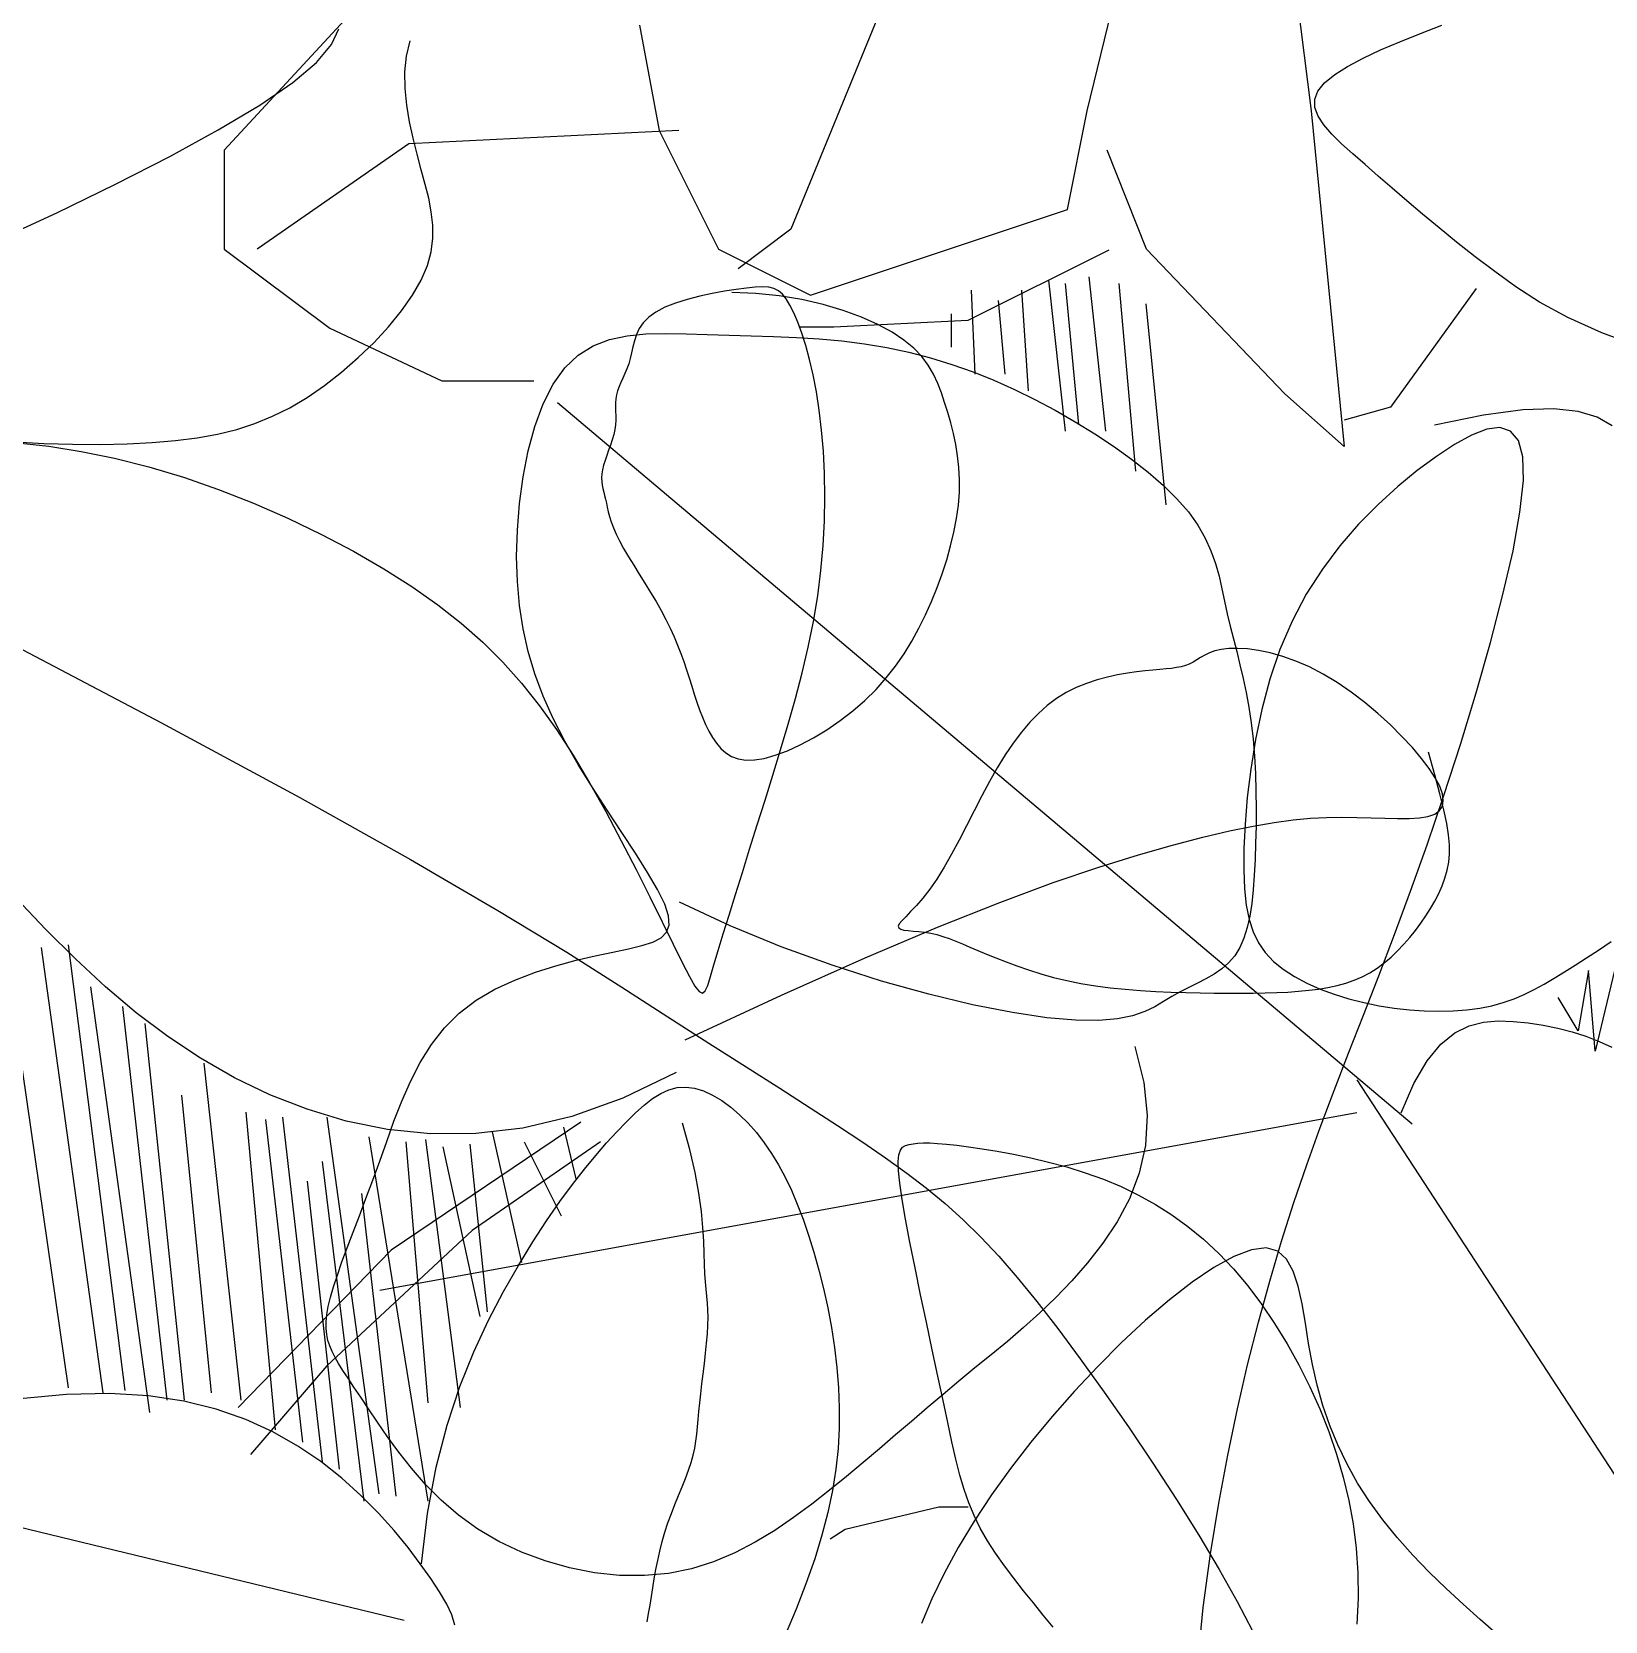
# Model space of a CAD drawing. Header units: metres. Extents: x 10 to 239, y 2 to 253.
# Drawn here: x 98.369 to 100.946, y 25.933 to 28.536 of the extents above; entities that cross this region are included whole.
import ezdxf

# ---------------------------------------------------------------- set-up
doc = ezdxf.new("R2010")
doc.units = ezdxf.units.M
doc.header["$MEASUREMENT"] = 0
doc.layers.add('1', color=7, linetype='Continuous')
doc.layers.add('cot200', color=9, linetype='Continuous')
doc.layers.add('bloques ARBOLES', color=7, linetype='Continuous', true_color=0xb8d897)

# ---------------------------------------------------------------- blocks, each defined once
blk = doc.blocks.new('A$C6F4E7DED')
for p, q in [((451.52, 1762.35), (449.89, 1768.95)), ((483.99, 1767.29), (480.77, 1774.08)), ((452.22, 1755.45), (451.52, 1762.35)), ((490.49, 1759.61), (483.99, 1767.29)), ((452.14, 1748.35), (452.22, 1755.45)), ((500.75, 1750.9), (490.49, 1759.61)), ((451.43, 1741.13), (452.14, 1748.35)), ((515.07, 1741.09), (500.75, 1750.9)), ((450.23, 1733.91), (451.43, 1741.13)), ((533.04, 1730.34), (515.07, 1741.09)), ((448.68, 1726.77), (450.23, 1733.91)), ((554.07, 1718.85), (533.04, 1730.34)), ((446.94, 1719.81), (448.68, 1726.77)), ((445.13, 1713.14), (446.94, 1719.81)), ((577.59, 1706.84), (554.07, 1718.85)), ((441.92, 1700.77), (443.42, 1706.81)), ((443.42, 1706.81), (445.13, 1713.14)), ((602.99, 1694.52), (577.59, 1706.84)), ((440.79, 1694.92), (441.92, 1700.77)), ((440.14, 1689.18), (440.79, 1694.92)), ((629.71, 1682.1), (602.99, 1694.52)), ((440.12, 1683.45), (440.14, 1689.18)), ((440.85, 1677.64), (440.12, 1683.45)), ((442.48, 1671.65), (440.85, 1677.64)), ((445.13, 1665.4), (442.48, 1671.65)), ((448.9, 1658.83), (445.13, 1665.4)), ((280.38, 1656.9), (290.13, 1658.52)), ((287.19, 1657.24), (288.8, 1659.29)), ((288.8, 1659.29), (290.52, 1660.78)), ((290.13, 1658.52), (300.28, 1659.55)), ((290.52, 1660.78), (292.46, 1661.76)), ((292.46, 1661.76), (294.71, 1662.3)), ((294.71, 1662.3), (297.37, 1662.47)), ((297.37, 1662.47), (300.55, 1662.32)), ((300.28, 1659.55), (310.73, 1659.92)), ((300.55, 1662.32), (304.36, 1661.93)), ((304.36, 1661.93), (308.83, 1661.33)), ((308.83, 1661.33), (313.83, 1660.54)), ((313.83, 1660.54), (319.15, 1659.55)), ((319.15, 1659.55), (324.59, 1658.37)), ((324.59, 1658.37), (329.96, 1656.98)), ((453.66, 1652.05), (448.9, 1658.83)), ((254.59, 1649.32), (262.5, 1652.22)), ((262.5, 1652.22), (271.13, 1654.77)), ((271.13, 1654.77), (280.38, 1656.9)), ((283.91, 1651.2), (285.59, 1654.56)), ((285.59, 1654.56), (287.19, 1657.24)), ((329.96, 1656.98), (335.04, 1655.38)), ((335.04, 1655.38), (339.65, 1653.57)), ((339.65, 1653.57), (343.57, 1651.54)), ((343.57, 1651.54), (346.68, 1649.31)), ((459.27, 1645.19), (453.66, 1652.05)), ((241.34, 1642.84), (247.5, 1646.17)), ((247.5, 1646.17), (254.59, 1649.32)), ((280.44, 1642.44), (282.18, 1647.16)), ((282.18, 1647.16), (283.91, 1651.2)), ((346.68, 1649.31), (349.03, 1646.9)), ((349.03, 1646.9), (350.76, 1644.36)), ((465.57, 1638.38), (459.27, 1645.19)), ((231.94, 1635.86), (236.18, 1639.4)), ((236.18, 1639.4), (241.34, 1642.84)), ((278.72, 1637.06), (280.44, 1642.44)), ((350.76, 1644.36), (352, 1641.75)), ((352, 1641.75), (352.87, 1639.1)), ((352.87, 1639.1), (353.52, 1636.47)), ((472.41, 1631.78), (465.57, 1638.38)), ((225.67, 1628.48), (228.47, 1632.22)), ((228.47, 1632.22), (231.94, 1635.86)), ((275.5, 1624.32), (277.06, 1631.02)), ((277.06, 1631.02), (278.72, 1637.06)), ((353.52, 1636.47), (354.06, 1633.91)), ((354.06, 1633.91), (354.64, 1631.45)), ((354.64, 1631.45), (355.33, 1629.14)), ((479.63, 1625.52), (472.41, 1631.78)), ((221.54, 1620.66), (223.4, 1624.62)), ((223.4, 1624.62), (225.67, 1628.48)), ((274.08, 1616.99), (275.5, 1624.32)), ((355.33, 1629.14), (356.14, 1626.97)), ((356.14, 1626.97), (357.02, 1624.91)), ((357.02, 1624.91), (357.9, 1622.95)), ((487.07, 1619.74), (479.63, 1625.52)), ((219.97, 1616.57), (221.54, 1620.66)), ((272.85, 1609.01), (274.08, 1616.99)), ((357.9, 1622.95), (358.76, 1621.07)), ((358.76, 1621.07), (359.54, 1619.25)), ((359.54, 1619.25), (360.19, 1617.47)), ((360.19, 1617.47), (360.67, 1615.71)), ((494.57, 1614.58), (487.07, 1619.74)), ((217.19, 1608.03), (218.55, 1612.36)), ((218.55, 1612.36), (219.97, 1616.57)), ((360.67, 1615.71), (360.95, 1613.95)), ((360.95, 1613.95), (361.06, 1612.18)), ((361.06, 1610.38), (361, 1608.55)), ((361.06, 1612.18), (361.06, 1610.38)), ((502.03, 1610.13), (494.57, 1614.58)), ((509.52, 1606.39), (502.03, 1610.13)), ((214.74, 1598.95), (215.9, 1603.56)), ((215.9, 1603.56), (217.19, 1608.03)), ((271.83, 1600.42), (272.85, 1609.01)), ((361, 1608.55), (360.95, 1606.67)), ((360.95, 1606.67), (360.95, 1604.74)), ((360.95, 1604.74), (361.06, 1602.73)), ((517.16, 1603.28), (509.52, 1606.39)), ((525.06, 1600.74), (517.16, 1603.28)), ((213.73, 1594.19), (214.74, 1598.95)), ((271.07, 1591.27), (271.83, 1600.42)), ((361.06, 1602.73), (361.34, 1600.64)), ((361.34, 1600.64), (361.82, 1598.46)), ((361.82, 1598.46), (362.46, 1596.22)), ((533.33, 1598.72), (525.06, 1600.74)), ((542.1, 1597.14), (533.33, 1598.72)), ((551.49, 1595.96), (542.1, 1597.14)), ((212.93, 1589.28), (213.73, 1594.19)), ((270.59, 1581.64), (271.07, 1591.27)), ((362.46, 1596.22), (363.21, 1593.95)), ((363.21, 1593.95), (364.02, 1591.68)), ((364.02, 1591.68), (364.83, 1589.44)), ((364.83, 1589.44), (365.58, 1587.27)), ((561.6, 1595.1), (551.49, 1595.96)), ((572.51, 1594.53), (561.6, 1595.1)), ((584.09, 1594.24), (572.51, 1594.53)), ((592.38, 1591.23), (577.93, 1588.29)), ((596.14, 1594.27), (584.09, 1594.24)), ((606.41, 1593.41), (592.38, 1591.23)), ((608.49, 1594.63), (596.14, 1594.27)), ((619.94, 1594.91), (606.41, 1593.41)), ((620.94, 1595.34), (608.49, 1594.63)), ((212.11, 1578.95), (212.37, 1584.2)), ((212.37, 1584.2), (212.93, 1589.28)), ((365.58, 1587.27), (366.22, 1585.18)), ((366.22, 1585.18), (366.7, 1583.23)), ((366.7, 1583.23), (366.97, 1581.42)), ((563.12, 1584.57), (548.05, 1580.01)), ((577.93, 1588.29), (563.12, 1584.57)), ((212.18, 1573.51), (212.11, 1578.95)), ((270.42, 1571.59), (270.59, 1581.64)), ((366.79, 1576.61), (366.49, 1575.11)), ((366.99, 1578.14), (366.79, 1576.61)), ((366.97, 1581.42), (367.06, 1579.73)), ((367.06, 1579.73), (366.99, 1578.14)), ((548.05, 1580.01), (532.87, 1574.71)), ((212.62, 1567.9), (212.18, 1573.51)), ((270.6, 1561.19), (270.42, 1571.59)), ((364.99, 1568.82), (364.61, 1567.01)), ((365.36, 1570.5), (364.99, 1568.82)), ((365.75, 1572.09), (365.36, 1570.5)), ((366.14, 1573.62), (365.75, 1572.09)), ((366.49, 1575.11), (366.14, 1573.62)), ((517.76, 1568.76), (502.87, 1562.25)), ((532.87, 1574.71), (517.76, 1568.76)), ((213.41, 1562.13), (212.62, 1567.9)), ((214.53, 1556.25), (213.41, 1562.13)), ((363.6, 1562.96), (362.89, 1560.67)), ((364.16, 1565.07), (363.6, 1562.96)), ((364.61, 1567.01), (364.16, 1565.07)), ((502.87, 1562.25), (488.4, 1555.29)), ((215.95, 1550.28), (214.53, 1556.25)), ((271.15, 1550.52), (270.6, 1561.19)), ((360.8, 1555.42), (359.33, 1552.42)), ((361.97, 1558.16), (360.8, 1555.42)), ((362.89, 1560.67), (361.97, 1558.16)), ((488.4, 1555.29), (474.51, 1547.97)), ((217.66, 1544.27), (215.95, 1550.28)), ((272.12, 1539.65), (271.15, 1550.52)), ((357.53, 1549.14), (355.46, 1545.63)), ((359.33, 1552.42), (357.53, 1549.14)), ((219.63, 1538.24), (217.66, 1544.27)), ((353.19, 1541.94), (350.78, 1538.1)), ((355.46, 1545.63), (353.19, 1541.94)), ((474.51, 1547.97), (461.37, 1540.39)), ((221.83, 1532.24), (219.63, 1538.24)), ((273.52, 1528.64), (272.12, 1539.65)), ((350.78, 1538.1), (348.31, 1534.17)), ((461.37, 1540.39), (449.16, 1532.66)), ((224.25, 1526.29), (221.83, 1532.24)), ((275.38, 1517.56), (273.52, 1528.64)), ((345.85, 1530.19), (343.46, 1526.21)), ((348.31, 1534.17), (345.85, 1530.19)), ((449.16, 1532.66), (438, 1524.82)), ((226.86, 1520.44), (224.25, 1526.29)), ((341.23, 1522.27), (339.2, 1518.43)), ((343.46, 1526.21), (341.23, 1522.27)), ((438, 1524.82), (427.8, 1516.82)), ((229.69, 1514.7), (226.86, 1520.44)), ((232.78, 1509.08), (229.69, 1514.7)), ((277.65, 1506.44), (275.38, 1517.56)), ((337.36, 1514.66), (335.7, 1510.97)), ((339.2, 1518.43), (337.36, 1514.66)), ((427.8, 1516.82), (418.44, 1508.56)), ((236.15, 1503.6), (232.78, 1509.08)), ((334.19, 1507.33), (332.8, 1503.74)), ((335.7, 1510.97), (334.19, 1507.33)), ((418.44, 1508.56), (409.77, 1499.92)), ((632.3, 1512.96), (557.92, 1473.89)), ((60.63, 1497.91), (66.5, 1500.45)), ((66.5, 1500.45), (72.18, 1502.46)), ((72.18, 1502.46), (77.6, 1503.98)), ((77.6, 1503.98), (82.71, 1505.05)), ((82.71, 1505.05), (87.45, 1505.69)), ((87.45, 1505.69), (91.74, 1505.95)), ((91.74, 1505.95), (95.53, 1505.86)), ((95.53, 1505.86), (98.78, 1505.47)), ((98.78, 1505.47), (101.55, 1504.82)), ((101.55, 1504.82), (103.92, 1503.98)), ((103.92, 1503.98), (105.97, 1503.02)), ((105.97, 1503.02), (107.78, 1501.99)), ((107.78, 1501.99), (109.44, 1500.97)), ((109.44, 1500.97), (111.03, 1500)), ((111.03, 1500), (112.63, 1499.17)), ((239.83, 1498.29), (236.15, 1503.6)), ((280.26, 1495.31), (277.65, 1506.44)), ((331.52, 1500.19), (330.31, 1496.66)), ((332.8, 1503.74), (331.52, 1500.19)), ((48.59, 1491.14), (54.64, 1494.81)), ((54.64, 1494.81), (60.63, 1497.91)), ((112.63, 1499.17), (114.32, 1498.5)), ((114.32, 1498.5), (116.13, 1497.99)), ((116.13, 1497.99), (118.11, 1497.59)), ((118.11, 1497.59), (120.3, 1497.28)), ((120.3, 1497.28), (122.71, 1497.02)), ((122.71, 1497.02), (125.4, 1496.76)), ((125.4, 1496.76), (128.4, 1496.49)), ((128.4, 1496.49), (131.73, 1496.15)), ((131.73, 1496.15), (135.43, 1495.72)), ((135.43, 1495.72), (139.43, 1495.16)), ((139.43, 1495.16), (143.67, 1494.42)), ((143.67, 1494.42), (148.08, 1493.47)), ((148.08, 1493.47), (152.57, 1492.27)), ((243.86, 1493.14), (239.83, 1498.29)), ((248.26, 1488.18), (243.86, 1493.14)), ((283.16, 1484.18), (280.26, 1495.31)), ((329.16, 1493.14), (328.04, 1489.63)), ((330.31, 1496.66), (329.16, 1493.14)), ((409.77, 1499.92), (401.68, 1490.81)), ((36.66, 1482.47), (42.57, 1486.99)), ((42.57, 1486.99), (48.59, 1491.14)), ((152.57, 1492.27), (157.09, 1490.78)), ((157.09, 1490.78), (161.57, 1488.96)), ((161.57, 1488.96), (165.92, 1486.78)), ((165.92, 1486.78), (170.11, 1484.18)), ((253.07, 1483.43), (248.26, 1488.18)), ((328.04, 1489.63), (326.93, 1486.14)), ((401.68, 1490.81), (394.01, 1481.13)), ((30.97, 1477.69), (36.66, 1482.47)), ((170.11, 1484.18), (174.12, 1481.18)), ((174.12, 1481.18), (177.98, 1477.76)), ((258.3, 1478.9), (253.07, 1483.43)), ((286.27, 1473.09), (283.16, 1484.18)), ((324.64, 1479.37), (323.41, 1476.13)), ((325.8, 1482.71), (324.64, 1479.37)), ((326.93, 1486.14), (325.8, 1482.71)), ((394.01, 1481.13), (386.64, 1470.78)), ((20.56, 1467.83), (25.57, 1472.77)), ((25.57, 1472.77), (30.97, 1477.69)), ((177.98, 1477.76), (181.72, 1473.92)), ((181.72, 1473.92), (185.34, 1469.66)), ((263.84, 1474.65), (258.3, 1478.9)), ((269.57, 1470.74), (263.84, 1474.65)), ((289.55, 1462.05), (286.27, 1473.09)), ((322.09, 1473.03), (320.67, 1470.09)), ((323.41, 1476.13), (322.09, 1473.03)), ((557.92, 1473.89), (497.77, 1441.37)), ((16.03, 1462.97), (20.56, 1467.83)), ((185.34, 1469.66), (188.88, 1464.97)), ((275.36, 1467.23), (269.57, 1470.74)), ((281.09, 1464.17), (275.36, 1467.23)), ((319.11, 1467.35), (317.38, 1464.83)), ((320.67, 1470.09), (319.11, 1467.35)), ((386.64, 1470.78), (379.44, 1459.65)), ((6.32, 1451.25), (9.06, 1460.99)), ((12.07, 1458.31), (16.03, 1462.97)), ((188.88, 1464.97), (192.34, 1459.85)), ((192.34, 1459.85), (195.76, 1454.29)), ((286.63, 1461.62), (281.09, 1464.17)), ((291.86, 1459.65), (286.63, 1461.62)), ((292.91, 1451.08), (289.55, 1462.05)), ((296.65, 1458.31), (291.86, 1459.65)), ((310.77, 1459.19), (307.91, 1458.14)), ((313.27, 1460.69), (310.77, 1459.19)), ((315.46, 1462.6), (313.27, 1460.69)), ((317.38, 1464.83), (315.46, 1462.6)), ((379.44, 1459.65), (372.31, 1447.72)), ((6.14, 1449.93), (8.76, 1453.95)), ((8.76, 1453.95), (12.07, 1458.31)), ((195.76, 1454.29), (199.13, 1448.32)), ((300.9, 1457.64), (296.65, 1458.31)), ((304.63, 1457.6), (300.9, 1457.64)), ((307.91, 1458.14), (304.63, 1457.6)), ((3.06, 1442.99), (4.23, 1446.26)), ((4.11, 1443.01), (6.32, 1451.25)), ((4.23, 1446.26), (6.14, 1449.93)), ((199.13, 1448.32), (202.48, 1442.05)), ((296.31, 1440.23), (292.91, 1451.08)), ((372.31, 1447.72), (365.31, 1435.26)), ((2.41, 1436.05), (4.11, 1443.01)), ((2.67, 1440.12), (3.06, 1442.99)), ((3.07, 1437.68), (2.67, 1440.12)), ((202.48, 1442.05), (205.8, 1435.62)), ((299.68, 1429.51), (296.31, 1440.23)), ((497.77, 1441.37), (449.81, 1414.52)), ((1.18, 1430.18), (2.41, 1436.05)), ((4.3, 1435.7), (3.07, 1437.68)), ((6.37, 1434.2), (4.3, 1435.7)), ((9.31, 1433.18), (6.37, 1434.2)), ((13.04, 1432.57), (9.31, 1433.18)), ((17.45, 1432.3), (13.04, 1432.57)), ((22.46, 1432.27), (17.45, 1432.3)), ((27.98, 1432.4), (22.46, 1432.27)), ((33.9, 1432.6), (27.98, 1432.4)), ((40.14, 1432.78), (33.9, 1432.6)), ((46.6, 1432.86), (40.14, 1432.78)), ((53.23, 1432.75), (46.6, 1432.86)), ((60.18, 1432.39), (53.23, 1432.75)), ((67.66, 1431.69), (60.18, 1432.39)), ((75.86, 1430.6), (67.66, 1431.69)), ((205.8, 1435.62), (209.08, 1429.17)), ((365.31, 1435.26), (358.56, 1422.66)), ((0, 1420.86), (0.39, 1425.18)), ((0.39, 1425.18), (1.18, 1430.18)), ((84.98, 1429.03), (75.86, 1430.6)), ((95.22, 1426.92), (84.98, 1429.03)), ((106.77, 1424.2), (95.22, 1426.92)), ((209.08, 1429.17), (212.33, 1422.85)), ((302.97, 1419.05), (299.68, 1429.51)), ((0, 1417.02), (0, 1420.86)), ((119.84, 1420.8), (106.77, 1424.2)), ((134.67, 1416.6), (119.84, 1420.8)), ((212.33, 1422.85), (215.55, 1416.8)), ((306.14, 1408.97), (302.97, 1419.05)), ((358.56, 1422.66), (352.16, 1410.25)), ((0.34, 1413.43), (0, 1417.02)), ((1, 1409.95), (0.34, 1413.43)), ((151.74, 1411.29), (134.67, 1416.6)), ((171.59, 1404.52), (151.74, 1411.29)), ((215.55, 1416.8), (218.74, 1411.16)), ((218.74, 1411.16), (221.9, 1406.07)), ((449.81, 1414.52), (411.96, 1392.48)), ((1.94, 1406.52), (1, 1409.95)), ((3.16, 1403.15), (1.94, 1406.52)), ((194.73, 1395.94), (171.59, 1404.52)), ((221.9, 1406.07), (225.01, 1401.63)), ((309.13, 1399.41), (306.14, 1408.97)), ((352.16, 1410.25), (346.22, 1398.41)), ((4.61, 1399.83), (3.16, 1403.15)), ((6.29, 1396.55), (4.61, 1399.83)), ((225.01, 1401.63), (228.01, 1397.83)), ((228.01, 1397.83), (230.8, 1394.63)), ((311.91, 1390.49), (309.13, 1399.41)), ((346.22, 1398.41), (340.84, 1387.5)), ((628.88, 1398.89), (597.95, 1185.77)), ((607.7, 1384.3), (620.47, 1397.81)), ((8.16, 1393.32), (6.29, 1396.55)), ((10.21, 1390.13), (8.16, 1393.32)), ((12.41, 1386.98), (10.21, 1390.13)), ((221.7, 1385.19), (194.73, 1395.94)), ((230.8, 1394.63), (233.3, 1391.96)), ((233.3, 1391.96), (235.42, 1389.78)), ((314.41, 1382.35), (311.91, 1390.49)), ((411.96, 1392.48), (382.14, 1374.37)), ((14.73, 1383.86), (12.41, 1386.98)), ((17.18, 1380.8), (14.73, 1383.86)), ((253.02, 1371.92), (221.7, 1385.19)), ((227.22, 1383.04), (224.58, 1382.62)), ((229.8, 1383.33), (227.22, 1383.04)), ((232.22, 1383.55), (229.8, 1383.33)), ((234.39, 1383.75), (232.22, 1383.55)), ((236.21, 1384.01), (234.39, 1383.75)), ((235.42, 1389.78), (237.08, 1388.03)), ((237.59, 1384.37), (236.21, 1384.01)), ((237.08, 1388.03), (238.19, 1386.67)), ((238.44, 1384.89), (237.59, 1384.37)), ((238.19, 1386.67), (238.66, 1385.64)), ((238.66, 1385.64), (238.44, 1384.89)), ((340.84, 1387.5), (336.12, 1377.87)), ((594.83, 1371.48), (607.7, 1384.3)), ((19.76, 1377.84), (17.18, 1380.8)), ((22.46, 1375), (19.76, 1377.84)), ((207.61, 1376.64), (204.18, 1375.16)), ((210.79, 1378), (207.61, 1376.64)), ((213.77, 1379.23), (210.79, 1378)), ((216.59, 1380.32), (213.77, 1379.23)), ((219.3, 1381.26), (216.59, 1380.32)), ((221.95, 1382.03), (219.3, 1381.26)), ((224.58, 1382.62), (221.95, 1382.03)), ((316.6, 1375.1), (314.41, 1382.35)), ((336.12, 1377.87), (332.18, 1369.9)), ((597.95, 1377.57), (573.42, 1184.7)), ((609.68, 1376.51), (583.02, 1183.64)), ((25.29, 1372.32), (22.46, 1375)), ((28.24, 1369.83), (25.29, 1372.32)), ((31.32, 1367.56), (28.24, 1369.83)), ((191.98, 1370.18), (187.27, 1368.44)), ((196.38, 1371.91), (191.98, 1370.18)), ((200.45, 1373.58), (196.38, 1371.91)), ((204.18, 1375.16), (200.45, 1373.58)), ((289.22, 1355.77), (253.02, 1371.92)), ((318.44, 1368.89), (316.6, 1375.1)), ((332.18, 1369.9), (329.07, 1363.85)), ((382.14, 1374.37), (358.31, 1359.31)), ((581.8, 1359.44), (594.83, 1371.48)), ((34.53, 1365.54), (31.32, 1367.56)), ((37.86, 1363.8), (34.53, 1365.54)), ((41.33, 1362.31), (37.86, 1363.8)), ((171.41, 1363.5), (165.6, 1362.09)), ((176.97, 1365.06), (171.41, 1363.5)), ((182.26, 1366.72), (176.97, 1365.06)), ((187.27, 1368.44), (182.26, 1366.72)), ((319.89, 1363.84), (318.44, 1368.89)), ((321.1, 1360.05), (319.89, 1363.84)), ((329.07, 1363.85), (326.68, 1359.71)), ((44.93, 1361.06), (41.33, 1362.31)), ((48.69, 1360.02), (44.93, 1361.06)), ((52.6, 1359.17), (48.69, 1360.02)), ((56.68, 1358.48), (52.6, 1359.17)), ((60.93, 1357.93), (56.68, 1358.48)), ((65.37, 1357.51), (60.93, 1357.93)), ((69.99, 1357.17), (65.37, 1357.51)), ((74.8, 1356.93), (69.99, 1357.17)), ((79.81, 1356.76), (74.8, 1356.93)), ((85.02, 1356.67), (79.81, 1356.76)), ((90.43, 1356.64), (85.02, 1356.67)), ((96.05, 1356.66), (90.43, 1356.64)), ((101.89, 1356.73), (96.05, 1356.66)), ((107.94, 1356.84), (101.89, 1356.73)), ((114.2, 1356.98), (107.94, 1356.84)), ((120.62, 1357.18), (114.2, 1356.98)), ((127.16, 1357.46), (120.62, 1357.18)), ((133.75, 1357.84), (127.16, 1357.46)), ((140.34, 1358.35), (133.75, 1357.84)), ((146.87, 1359), (140.34, 1358.35)), ((153.3, 1359.83), (146.87, 1359)), ((159.56, 1360.85), (153.3, 1359.83)), ((165.6, 1362.09), (159.56, 1360.85)), ((330.84, 1336.41), (289.22, 1355.77)), ((322.22, 1357.64), (321.1, 1360.05)), ((323.42, 1356.71), (322.22, 1357.64)), ((324.85, 1357.36), (323.42, 1356.71)), ((326.68, 1359.71), (324.85, 1357.36)), ((358.31, 1359.31), (338.38, 1346.45)), ((588.35, 1359.46), (562.75, 1175.11)), ((568.51, 1348.23), (581.8, 1359.44)), ((574.48, 1350.93), (555.29, 1180.44)), ((338.38, 1346.45), (320.61, 1335.03)), ((564.89, 1343.48), (547.82, 1180.44)), ((554.85, 1337.89), (568.51, 1348.23)), ((320.61, 1335.03), (304.52, 1324.77)), ((540.73, 1328.49), (554.85, 1337.89)), ((526.04, 1320.08), (540.73, 1328.49)), ((304.52, 1324.77), (289.97, 1315.51)), ((334.86, 1322.34), (357.81, 1311.23)), ((539.29, 1326.43), (523.29, 1180.44)), ((289.97, 1315.51), (276.81, 1307.1)), ((322.96, 1314.36), (319.03, 1312.57)), ((326.84, 1315.52), (322.96, 1314.36)), ((330.64, 1316.01), (326.84, 1315.52)), ((334.31, 1315.79), (330.64, 1316.01)), ((337.9, 1314.86), (334.31, 1315.79)), ((341.46, 1313.28), (337.9, 1314.86)), ((510.69, 1312.71), (526.04, 1320.08)), ((311.17, 1307.36), (307.34, 1304.05)), ((315.08, 1310.22), (311.17, 1307.36)), ((319.03, 1312.57), (315.08, 1310.22)), ((345.04, 1311.06), (341.46, 1313.28)), ((348.68, 1308.26), (345.04, 1311.06)), ((352.43, 1304.9), (348.68, 1308.26)), ((357.81, 1311.23), (379.92, 1303.3)), ((494.58, 1306.43), (510.69, 1312.71)), ((548.89, 1312.57), (536.09, 1183.64)), ((276.81, 1307.1), (264.88, 1299.39)), ((307.34, 1304.05), (303.62, 1300.35)), ((356.36, 1301.02), (352.43, 1304.9)), ((360.5, 1296.66), (356.36, 1301.02)), ((376.11, 1300.85), (458.23, 1245.44)), ((379.92, 1303.3), (401.17, 1298.28)), ((459.79, 1297.69), (477.62, 1301.34)), ((485.96, 1302.98), (463.57, 1139.95)), ((477.62, 1301.34), (494.58, 1306.43)), ((505.16, 1302.98), (488.1, 1153.8)), ((512.63, 1301.92), (496.63, 1162.33)), ((521.16, 1305.11), (508.36, 1167.65)), ((264.88, 1299.39), (254.03, 1292.2)), ((300.06, 1296.3), (296.7, 1291.96)), ((303.62, 1300.35), (300.06, 1296.3)), ((328.91, 1289.06), (332.06, 1300.39)), ((364.9, 1291.82), (360.5, 1296.66)), ((383.58, 1298.72), (378.25, 1276.34)), ((401.17, 1298.28), (421.57, 1295.86)), ((414.51, 1296.59), (401.71, 1240.11)), ((421.57, 1295.86), (441.11, 1295.76)), ((441.11, 1295.76), (459.79, 1297.69)), ((467.83, 1294.46), (442.24, 1136.75)), ((188.7, 1286.98), (181.26, 1285.42)), ((195.75, 1288.28), (188.7, 1286.98)), ((202.27, 1289.34), (195.75, 1288.28)), ((208.16, 1290.19), (202.27, 1289.34)), ((213.32, 1290.85), (208.16, 1290.19)), ((217.8, 1291.34), (213.32, 1290.85)), ((221.66, 1291.66), (217.8, 1291.34)), ((224.96, 1291.82), (221.66, 1291.66)), ((227.77, 1291.85), (224.96, 1291.82)), ((230.17, 1291.75), (227.77, 1291.85)), ((232.21, 1291.52), (230.17, 1291.75)), ((233.97, 1291.2), (232.21, 1291.52)), ((235.49, 1290.74), (233.97, 1291.2)), ((236.75, 1289.98), (235.49, 1290.74)), ((237.72, 1288.71), (236.75, 1289.98)), ((238.37, 1286.72), (237.72, 1288.71)), ((238.65, 1283.8), (238.37, 1286.72)), ((254.03, 1292.2), (244.11, 1285.39)), ((293.51, 1287.32), (290.5, 1282.35)), ((296.7, 1291.96), (293.51, 1287.32)), ((326.59, 1278.98), (328.91, 1289.06)), ((369.56, 1286.46), (364.9, 1291.82)), ((367.58, 1292.33), (423.04, 1253.97)), ((400.64, 1292.33), (384.65, 1260.36)), ((424.11, 1291.26), (416.64, 1218.8)), ((435.84, 1290.2), (419.84, 1216.67)), ((443.3, 1293.39), (428.37, 1177.25)), ((451.84, 1292.33), (442.24, 1179.38)), ((165.64, 1281.43), (157.7, 1278.96)), ((173.53, 1283.58), (165.64, 1281.43)), ((181.26, 1285.42), (173.53, 1283.58)), ((244.11, 1285.39), (234.97, 1278.81)), ((238.54, 1279.75), (238.65, 1283.8)), ((290.5, 1282.35), (287.64, 1277.03)), ((374.49, 1280.5), (369.56, 1286.46)), ((379.69, 1273.85), (374.49, 1280.5)), ((488.1, 1283.8), (469.97, 1136.75)), ((142.14, 1272.92), (134.63, 1269.3)), ((149.83, 1276.13), (142.14, 1272.92)), ((157.7, 1278.96), (149.83, 1276.13)), ((234.97, 1278.81), (226.46, 1272.27)), ((236.98, 1267.42), (238, 1274.36)), ((238, 1274.36), (238.54, 1279.75)), ((287.64, 1277.03), (284.93, 1271.35)), ((324.95, 1270.06), (326.59, 1278.98)), ((385.14, 1266.44), (379.69, 1273.85)), ((494.5, 1275.28), (480.63, 1150.61)), ((134.63, 1269.3), (127.3, 1265.25)), ((226.46, 1272.27), (218.4, 1265.6)), ((235.49, 1258.81), (236.98, 1267.42)), ((284.93, 1271.35), (282.34, 1265.28)), ((323.87, 1262.19), (324.95, 1270.06)), ((390.86, 1258.18), (385.14, 1266.44)), ((471.03, 1269.95), (456.1, 1138.88)), ((120.17, 1260.72), (113.23, 1255.69)), ((127.3, 1265.25), (120.17, 1260.72)), ((218.4, 1265.6), (210.61, 1258.6)), ((282.34, 1265.28), (279.87, 1258.81)), ((323.22, 1255.29), (323.87, 1262.19)), ((113.23, 1255.69), (106.47, 1250.13)), ((210.61, 1258.6), (202.92, 1251.05)), ((233.6, 1248.82), (235.49, 1258.81)), ((279.87, 1258.81), (277.49, 1251.9)), ((322.87, 1249.25), (323.22, 1255.29)), ((396.83, 1249.01), (390.86, 1258.18)), ((423.04, 1253.97), (485.96, 1195.36)), ((106.47, 1250.13), (99.9, 1244)), ((202.92, 1251.05), (195.15, 1242.77)), ((231.39, 1237.81), (233.6, 1248.82)), ((277.49, 1251.9), (275.2, 1244.56)), ((322.69, 1243.98), (322.87, 1249.25)), ((403.07, 1238.85), (396.83, 1249.01)), ((458.23, 1245.44), (524.36, 1177.25)), ((99.9, 1244), (93.52, 1237.28)), ((195.15, 1242.77), (187.13, 1233.55)), ((275.2, 1244.56), (273.04, 1236.83)), ((322.34, 1235.35), (322.55, 1239.38)), ((322.55, 1239.38), (322.69, 1243.98)), ((409.53, 1227.6), (403.07, 1238.85)), ((93.52, 1237.28), (87.34, 1229.94)), ((187.13, 1233.55), (178.67, 1223.19)), ((228.98, 1226.14), (231.39, 1237.81)), ((273.04, 1236.83), (271.02, 1228.78)), ((321.78, 1228.53), (322.08, 1231.78)), ((322.08, 1231.78), (322.34, 1235.35)), ((87.34, 1229.94), (81.38, 1222.05)), ((226.46, 1214.19), (228.98, 1226.14)), ((271.02, 1228.78), (269.2, 1220.47)), ((321.24, 1222.55), (321.49, 1225.5)), ((321.49, 1225.5), (321.78, 1228.53)), ((416.05, 1215.18), (409.53, 1227.6)), ((1471, 1227.73), (1567.98, 991.18)), ((81.38, 1222.05), (75.68, 1213.67)), ((178.67, 1223.19), (169.61, 1211.49)), ((269.2, 1220.47), (267.6, 1211.95)), ((320.98, 1216.43), (321.06, 1219.56)), ((321.06, 1219.56), (321.24, 1222.55)), ((75.68, 1213.67), (70.27, 1204.88)), ((169.61, 1211.49), (159.84, 1198.35)), ((223.93, 1202.33), (226.46, 1214.19)), ((267.6, 1211.95), (266.27, 1203.3)), ((321.04, 1213.01), (320.98, 1216.43)), ((321.25, 1209.23), (321.04, 1213.01)), ((422.43, 1201.46), (416.05, 1215.18)), ((70.27, 1204.88), (65.19, 1195.74)), ((321.59, 1205.14), (321.25, 1209.23)), ((322.04, 1200.83), (321.59, 1205.14)), ((159.84, 1198.35), (149.54, 1184.02)), ((221.48, 1190.93), (223.93, 1202.33)), ((266.27, 1203.3), (265.22, 1194.58)), ((322.55, 1196.4), (322.04, 1200.83)), ((428.46, 1186.34), (422.43, 1201.46)), ((65.19, 1195.74), (60.48, 1186.32)), ((219.22, 1180.35), (221.48, 1190.93)), ((265.22, 1194.58), (264.51, 1185.84)), ((323.09, 1191.94), (322.55, 1196.4)), ((323.64, 1187.53), (323.09, 1191.94)), ((485.96, 1195.36), (519.03, 1157)), ((60.48, 1186.32), (56.17, 1176.7)), ((149.54, 1184.02), (139, 1168.88)), ((264.51, 1185.84), (264.17, 1177.13)), ((324.15, 1183.28), (323.64, 1187.53)), ((433.94, 1169.7), (428.46, 1186.34)), ((56.17, 1176.7), (52.29, 1166.95)), ((217.21, 1170.87), (219.22, 1180.35)), ((264.17, 1177.13), (264.22, 1168.4)), ((324.59, 1179.27), (324.15, 1183.28)), ((324.95, 1175.56), (324.59, 1179.27)), ((521.09, 1172.13), (533.89, 1176.62)), ((533.89, 1176.62), (547.92, 1180.09)), ((547.92, 1180.09), (563.3, 1182.4)), ((563.3, 1182.4), (580.18, 1183.42)), ((580.18, 1183.42), (598.68, 1183.01)), ((598.68, 1183.01), (618.95, 1181.04)), ((215.39, 1162.43), (217.21, 1170.87)), ((325.25, 1172.12), (324.95, 1175.56)), ((325.54, 1168.89), (325.25, 1172.12)), ((438.68, 1151.45), (433.94, 1169.7)), ((509.38, 1166.75), (521.09, 1172.13)), ((1359.76, 1176.43), (1342.65, 1042.48)), ((52.29, 1166.95), (48.89, 1157.12)), ((139, 1168.88), (128.47, 1153.26)), ((264.22, 1168.4), (264.71, 1159.58)), ((325.86, 1165.79), (325.54, 1168.89)), ((326.26, 1162.77), (325.86, 1165.79)), ((498.61, 1160.62), (509.38, 1166.75)), ((48.89, 1157.12), (45.98, 1147.19)), ((213.66, 1154.88), (215.39, 1162.43)), ((264.71, 1159.58), (265.67, 1150.61)), ((326.77, 1159.76), (326.26, 1162.77)), ((327.44, 1156.7), (326.77, 1159.76)), ((328.33, 1153.51), (327.44, 1156.7)), ((488.69, 1153.88), (498.61, 1160.62)), ((128.47, 1153.26), (118.22, 1137.54)), ((211.93, 1148.07), (213.66, 1154.88)), ((265.67, 1150.61), (267.12, 1141.41)), ((329.44, 1150.16), (328.33, 1153.51)), ((330.75, 1146.65), (329.44, 1150.16)), ((442.47, 1131.47), (438.68, 1151.45)), ((479.57, 1146.68), (488.69, 1153.88)), ((45.98, 1147.19), (43.58, 1137.12)), ((210.11, 1141.84), (211.93, 1148.07)), ((332.21, 1142.99), (330.75, 1146.65)), ((333.75, 1139.22), (332.21, 1142.99)), ((471.24, 1139.21), (479.57, 1146.68)), ((43.58, 1137.12), (41.72, 1126.89)), ((118.22, 1137.54), (108.52, 1122.06)), ((205.8, 1130.5), (208.09, 1136.03)), ((208.09, 1136.03), (210.11, 1141.84)), ((267.12, 1141.41), (269.11, 1131.92)), ((335.32, 1135.34), (333.75, 1139.22)), ((336.88, 1131.39), (335.32, 1135.34)), ((463.68, 1131.6), (471.24, 1139.21)), ((1439.63, 1042.48), (1416.81, 1136.53)), ((203.13, 1125.09), (205.8, 1130.5)), ((208.34, 1134.16), (221.14, 1134.16)), ((221.14, 1134.16), (261.67, 1124.57)), ((269.11, 1131.92), (271.67, 1122.06)), ((338.35, 1127.37), (336.88, 1131.39)), ((445.11, 1109.65), (442.47, 1131.47)), ((456.9, 1124.04), (463.68, 1131.6)), ((41.72, 1126.89), (40.41, 1116.45)), ((108.52, 1122.06), (99.64, 1107.18)), ((200.02, 1119.67), (203.13, 1125.09)), ((261.67, 1124.57), (268.07, 1120.3)), ((271.67, 1122.06), (274.82, 1111.78)), ((339.7, 1123.32), (338.35, 1127.37)), ((340.88, 1119.25), (339.7, 1123.32)), ((450.87, 1116.69), (456.9, 1124.04)), ((452.58, 1085.14), (620.02, 1125.63)), ((40.41, 1116.45), (39.69, 1105.77)), ((196.51, 1114.25), (200.02, 1119.67)), ((341.9, 1115.19), (340.88, 1119.25)), ((342.79, 1111.14), (341.9, 1115.19)), ((445.58, 1109.7), (450.87, 1116.69)), ((188.63, 1103.4), (192.69, 1108.82)), ((192.69, 1108.82), (196.51, 1114.25)), ((274.82, 1111.78), (278.59, 1101.04)), ((343.57, 1107.12), (342.79, 1111.14)), ((441.02, 1103.25), (445.58, 1109.7)), ((39.69, 1105.77), (39.56, 1094.82)), ((99.64, 1107.18), (91.85, 1093.27)), ((184.42, 1098.02), (188.63, 1103.4)), ((278.59, 1101.04), (282.86, 1089.98)), ((344.26, 1103.15), (343.57, 1107.12)), ((344.9, 1099.25), (344.26, 1103.15)), ((437.19, 1097.46), (441.02, 1103.25)), ((39.56, 1094.82), (40.06, 1083.56)), ((180.13, 1092.69), (184.42, 1098.02)), ((345.51, 1095.43), (344.9, 1099.25)), ((346.1, 1091.71), (345.51, 1095.43)), ((434.14, 1092.25), (437.19, 1097.46)), ((1744.82, 1099.48), (1813.27, 1025.38)), ((91.85, 1093.27), (85.34, 1080.61)), ((171.62, 1082.22), (175.84, 1087.41)), ((175.84, 1087.41), (180.13, 1092.69)), ((282.86, 1089.98), (287.53, 1078.79)), ((346.72, 1088.09), (346.1, 1091.71)), ((347.38, 1084.47), (346.72, 1088.09)), ((430.6, 1083.14), (431.92, 1087.51)), ((431.92, 1087.51), (434.14, 1092.25)), ((1295.39, 1075.97), (1286.08, 1079.53)), ((1304.3, 1072.41), (1295.39, 1075.97)), ((1633.58, 1079.53), (1625.02, 1033.93)), ((1312.64, 1068.84), (1304.3, 1072.41)), ((1320.25, 1065.28), (1312.64, 1068.84)), ((1326.94, 1061.72), (1320.25, 1065.28)), ((1332.54, 1058.16), (1326.94, 1061.72)), ((1336.88, 1054.59), (1332.54, 1058.16)), ((1339.8, 1051.03), (1336.88, 1054.59)), ((1341.16, 1047.46), (1339.8, 1051.03)), ((1341.08, 1043.85), (1341.16, 1047.46)), ((1342.65, 1042.48), (1328.39, 897.13)), ((1337.24, 1036.37), (1339.72, 1040.17)), ((1339.72, 1040.17), (1341.08, 1043.85)), ((1448.18, 999.73), (1439.63, 1042.48)), ((1329.57, 1028.25), (1333.8, 1032.41)), ((1333.8, 1032.41), (1337.24, 1036.37)), ((1625.02, 1033.93), (1599.35, 982.63)), ((1616.47, 1033.93), (1733.41, 1028.23)), ((1324.7, 1023.87), (1329.57, 1028.25)), ((1413.96, 982.63), (1431.07, 1025.38)), ((1733.41, 1028.23), (1799.01, 982.63)), ((1813.27, 1025.38), (1813.27, 982.63)), ((1313.67, 1014.25), (1319.35, 1019.21)), ((1319.35, 1019.21), (1324.7, 1023.87)), ((1307.65, 1009), (1313.67, 1014.25)), ((1301.27, 1003.49), (1307.65, 1009)), ((1287.36, 991.78), (1294.52, 997.74)), ((1294.52, 997.74), (1301.27, 1003.49)), ((1559.42, 962.68), (1448.18, 999.73)), ((1279.78, 985.64), (1287.36, 991.78)), ((1567.98, 991.18), (1590.8, 974.08)), ((1271.75, 979.34), (1279.78, 985.64)), ((1263.26, 972.89), (1271.75, 979.34)), ((1354.06, 919.93), (1413.96, 982.63)), ((1430.32, 982.18), (1491.3, 951.71)), ((1599.35, 982.63), (1559.42, 962.68)), ((1813.27, 982.63), (1767.64, 948.43)), ((1254.16, 966.34), (1263.26, 972.89)), ((1439.03, 970.57), (1431.77, 903.84)), ((1243.87, 959.71), (1254.16, 966.34)), ((1271.34, 965.53), (1308.42, 914.23)), ((1425.96, 967.67), (1418.71, 886.43)), ((1449.19, 967.67), (1443.39, 906.74)), ((1456.45, 969.12), (1449.19, 903.84)), ((1468.07, 964.77), (1465.17, 921.25)), ((1489.85, 964.77), (1488.4, 928.5)), ((1231.67, 953.03), (1243.87, 959.71)), ((1414.35, 958.96), (1405.64, 871.92)), ((1478.23, 960.42), (1475.33, 928.5)), ((1216.85, 946.32), (1231.67, 953.03)), ((1491.3, 951.71), (1549.37, 948.81)), ((1498.56, 954.61), (1498.56, 940.11)), ((1198.72, 939.63), (1216.85, 946.32)), ((1545.92, 942.86), (1536.14, 941.66)), ((1555.76, 943.74), (1545.92, 942.86)), ((1549.37, 948.81), (1563.89, 948.81)), ((1565.61, 944.37), (1555.76, 943.74)), ((1575.43, 944.82), (1565.61, 944.37)), ((1585.16, 945.14), (1575.43, 944.82)), ((1594.75, 945.4), (1585.16, 945.14)), ((1604.17, 945.67), (1594.75, 945.4)), ((1613.36, 945.97), (1604.17, 945.67)), ((1622.26, 946.12), (1613.36, 945.97)), ((1630.8, 945.9), (1622.26, 946.12)), ((1638.92, 945.07), (1630.8, 945.9)), ((1646.55, 943.42), (1638.92, 945.07)), ((1653.63, 940.72), (1646.55, 943.42)), ((1767.64, 948.43), (1719.15, 925.63)), ((1516.92, 938.05), (1507.52, 935.59)), ((1526.46, 940.07), (1516.92, 938.05)), ((1536.14, 941.66), (1526.46, 940.07)), ((1660.09, 936.74), (1653.63, 940.72)), ((1665.86, 931.27), (1660.09, 936.74)), ((1489.1, 929.46), (1480.07, 925.83)), ((1498.25, 932.73), (1489.1, 929.46)), ((1507.52, 935.59), (1498.25, 932.73)), ((1670.9, 924.15), (1665.86, 931.27)), ((1480.07, 925.83), (1471.14, 921.83)), ((1675.2, 915.58), (1670.9, 924.15)), ((1719.15, 925.63), (1679.22, 925.63)), ((1298.93, 603.85), (1669.06, 916.06)), ((1328.39, 897.13), (1354.06, 919.93)), ((1462.3, 917.5), (1453.55, 912.85)), ((1471.14, 921.83), (1462.3, 917.5)), ((1678.79, 905.85), (1675.2, 915.58)), ((1212.42, 906.11), (1218.87, 909.82)), ((1218.87, 909.82), (1227.07, 912.35)), ((1227.07, 912.35), (1237.62, 913.5)), ((1237.62, 913.5), (1251.11, 913.04)), ((1251.11, 913.04), (1268.15, 910.76)), ((1268.15, 910.76), (1289.31, 906.45)), ((1308.42, 914.23), (1328.39, 908.53)), ((1453.55, 912.85), (1444.9, 907.91)), ((1253.02, 899.71), (1256.36, 903.81)), ((1256.36, 903.81), (1260.97, 905.35)), ((1260.97, 905.35), (1266.67, 904.67)), ((1266.67, 904.67), (1273.28, 902.13)), ((1273.28, 902.13), (1280.62, 898.07)), ((1436.43, 902.71), (1428.26, 897.3)), ((1444.9, 907.91), (1436.43, 902.71)), ((1681.68, 895.24), (1678.79, 905.85)), ((1251.13, 892.7), (1253.02, 899.71)), ((1280.62, 898.07), (1288.51, 892.84)), ((1428.26, 897.3), (1420.5, 891.74)), ((1683.9, 884.03), (1681.68, 895.24)), ((1250.86, 882.43), (1251.13, 892.7)), ((1288.51, 892.84), (1296.78, 886.73)), ((1420.5, 891.74), (1413.28, 886.06)), ((1252.32, 868.73), (1250.86, 882.43)), ((1296.78, 886.73), (1305.26, 879.79)), ((1413.28, 886.06), (1406.68, 880.32)), ((1685.46, 872.5), (1683.9, 884.03)), ((1305.26, 879.79), (1313.78, 872.06)), ((1400.84, 874.56), (1395.87, 868.82)), ((1406.68, 880.32), (1400.84, 874.56)), ((1255.34, 852.05), (1252.32, 868.73)), ((1313.78, 872.06), (1322.16, 863.52)), ((1395.87, 868.82), (1391.83, 863.16)), ((1686.39, 860.94), (1685.46, 872.5)), ((1322.16, 863.52), (1330.25, 854.2)), ((1391.83, 863.16), (1388.62, 857.55)), ((1686.69, 849.61), (1686.39, 860.94)), ((1330.25, 854.2), (1337.86, 844.1)), ((1388.62, 857.55), (1386.11, 852.01)), ((1259.67, 833.03), (1255.34, 852.05)), ((1384.15, 846.51), (1382.61, 841.05)), ((1386.11, 852.01), (1384.15, 846.51)), ((1686.39, 838.75), (1686.69, 849.61)), ((1337.86, 844.1), (1344.84, 833.22)), ((1382.61, 841.05), (1381.33, 835.62)), ((1265.08, 812.29), (1259.67, 833.03)), ((1344.84, 833.22), (1351, 821.59)), ((1381.33, 835.62), (1380.19, 830.2)), ((1685.46, 828.32), (1686.39, 838.75)), ((1380.19, 830.2), (1379.04, 824.8)), ((1683.9, 818.23), (1685.46, 828.32)), ((1351, 821.59), (1356.24, 809.25)), ((1377.78, 819.38), (1376.4, 813.93)), ((1379.04, 824.8), (1377.78, 819.38)), ((1271.31, 790.46), (1265.08, 812.29)), ((1376.4, 813.93), (1374.97, 808.37)), ((1681.68, 808.39), (1683.9, 818.23)), ((1356.24, 809.25), (1360.57, 796.42)), ((1374.97, 808.37), (1373.54, 802.68)), ((1678.79, 798.69), (1681.68, 808.39)), ((1373.54, 802.68), (1372.14, 796.8)), ((1675.2, 789.05), (1678.79, 798.69)), ((1360.57, 796.42), (1364.07, 783.33)), ((1372.14, 796.8), (1370.82, 790.69)), ((1278.12, 768.17), (1271.31, 790.46)), ((1370.82, 790.69), (1369.64, 784.29)), ((1670.9, 779.37), (1675.2, 789.05)), ((1364.07, 783.33), (1366.83, 770.26)), ((1368.63, 777.57), (1367.84, 770.49)), ((1369.64, 784.29), (1368.63, 777.57)), ((1665.86, 769.56), (1670.9, 779.37)), ((1285.27, 746.05), (1278.12, 768.17)), ((1366.83, 770.26), (1368.9, 757.45)), ((1367.84, 770.49), (1367.25, 763.13)), ((1660.12, 759.57), (1665.86, 769.56)), ((1367.25, 763.13), (1366.85, 755.59)), ((1368.9, 757.45), (1370.38, 745.16)), ((1653.92, 749.55), (1660.12, 759.57)), ((1366.85, 755.59), (1366.63, 747.95)), ((1292.52, 724.73), (1285.27, 746.05)), ((1366.63, 747.95), (1366.55, 740.31)), ((1370.38, 745.16), (1371.33, 733.63)), ((1647.52, 739.67), (1653.92, 749.55)), ((1366.55, 740.31), (1366.6, 732.76)), ((1641.22, 730.13), (1647.52, 739.67)), ((1366.6, 732.76), (1366.77, 725.4)), ((1371.33, 733.63), (1371.83, 723.13)), ((1635.3, 721.12), (1641.22, 730.13)), ((1299.65, 704.69), (1292.52, 724.73)), ((1366.77, 725.4), (1367.03, 718.33)), ((1371.83, 723.13), (1371.94, 713.84)), ((1367.03, 718.33), (1367.37, 711.61)), ((1630.03, 712.82), (1635.3, 721.12)), ((1367.37, 711.61), (1367.84, 705.29)), ((1371.94, 713.84), (1371.63, 705.71)), ((1625.7, 705.42), (1630.03, 712.82)), ((1306.63, 685.87), (1299.65, 704.69)), ((1367.84, 705.29), (1368.48, 699.39)), ((1371.63, 705.71), (1370.88, 698.6)), ((1622.6, 699.11), (1625.7, 705.42)), ((1368.48, 699.39), (1369.33, 693.91)), ((1370.88, 698.6), (1369.63, 692.41)), ((1594.29, 689.67), (1616.19, 699.91)), ((1620.93, 694.02), (1622.6, 699.11)), ((1369.63, 692.41), (1367.86, 687)), ((1369.33, 693.91), (1370.45, 688.89)), ((1370.45, 688.89), (1371.87, 684.33)), ((1572.13, 680.56), (1594.29, 689.67)), ((1620.69, 690.01), (1620.93, 694.02)), ((1621.81, 686.9), (1620.69, 690.01)), ((1218.29, 679.15), (1212.91, 682.88)), ((1313.43, 668.04), (1306.63, 685.87)), ((1365.52, 682.27), (1362.59, 678.07)), ((1367.86, 687), (1365.52, 682.27)), ((1371.87, 684.33), (1373.65, 680.26)), ((1624.2, 684.5), (1621.81, 686.9)), ((1627.79, 682.63), (1624.2, 684.5)), ((1632.51, 681.1), (1627.79, 682.63)), ((1209.63, 677.52), (1219.8, 635.45)), ((1223.48, 675.79), (1218.29, 679.15)), ((1228.43, 672.7), (1223.48, 675.79)), ((1359.02, 674.3), (1354.79, 670.85)), ((1362.59, 678.07), (1359.02, 674.3)), ((1373.65, 680.26), (1375.84, 676.7)), ((1375.84, 676.7), (1378.46, 673.64)), ((1550.13, 672.58), (1572.13, 680.56)), ((1638.28, 679.72), (1632.51, 681.1)), ((1645.03, 678.3), (1638.28, 679.72)), ((1652.65, 676.67), (1645.03, 678.3)), ((1660.94, 674.74), (1652.65, 676.67)), ((1669.66, 672.4), (1660.94, 674.74)), ((1219.8, 635.45), (1222.7, 670.27)), ((1222.7, 670.27), (1227.06, 644.16)), ((1233.1, 669.77), (1228.43, 672.7)), ((1237.55, 667.02), (1233.1, 669.77)), ((1320.06, 650.98), (1313.43, 668.04)), ((1349.96, 667.69), (1344.64, 664.84)), ((1354.79, 670.85), (1349.96, 667.69)), ((1378.46, 673.64), (1381.45, 671.02)), ((1381.45, 671.02), (1384.74, 668.73)), ((1384.74, 668.73), (1388.26, 666.69)), ((1528.71, 665.74), (1550.13, 672.58)), ((1678.58, 669.59), (1669.66, 672.4)), ((1687.46, 666.22), (1678.58, 669.59)), ((1241.87, 664.45), (1237.55, 667.02)), ((1246.15, 662.09), (1241.87, 664.45)), ((1250.47, 659.95), (1246.15, 662.09)), ((1338.89, 662.29), (1332.8, 660.04)), ((1344.64, 664.84), (1338.89, 662.29)), ((1388.26, 666.69), (1391.93, 664.8)), ((1391.93, 664.8), (1395.67, 662.97)), ((1395.67, 662.97), (1399.41, 661.09)), ((1399.41, 661.09), (1403.08, 659.09)), ((1508.29, 660.05), (1528.71, 665.74)), ((1696.07, 662.2), (1687.46, 666.22)), ((1704.17, 657.45), (1696.07, 662.2)), ((1227.06, 644.16), (1235.77, 658.67)), ((1254.9, 658.06), (1250.47, 659.95)), ((1259.54, 656.43), (1254.9, 658.06)), ((1264.48, 655.09), (1259.54, 656.43)), ((1269.77, 654.03), (1264.48, 655.09)), ((1275.38, 653.28), (1269.77, 654.03)), ((1306.75, 654.03), (1300.19, 653.28)), ((1313.35, 655.09), (1306.75, 654.03)), ((1319.94, 656.44), (1313.35, 655.09)), ((1326.46, 658.09), (1319.94, 656.44)), ((1332.8, 660.04), (1326.46, 658.09)), ((1403.08, 659.09), (1406.67, 656.9)), ((1406.67, 656.9), (1410.46, 654.67)), ((1410.46, 654.67), (1414.8, 652.55)), ((1472.09, 652.11), (1489.27, 655.5)), ((1489.27, 655.5), (1508.29, 660.05)), ((1711.53, 651.88), (1704.17, 657.45)), ((1248.8, 647.66), (1242.35, 646.71)), ((1255.26, 648.28), (1248.8, 647.66)), ((1261.7, 648.5), (1255.26, 648.28)), ((1268.08, 648), (1261.7, 648.5)), ((1274.37, 646.4), (1268.08, 648)), ((1281.28, 652.83), (1275.38, 653.28)), ((1287.41, 652.68), (1281.28, 652.83)), ((1293.73, 652.83), (1287.41, 652.68)), ((1300.19, 653.28), (1293.73, 652.83)), ((1326.5, 634.49), (1320.06, 650.98)), ((1414.8, 652.55), (1420.05, 650.73)), ((1420.05, 650.73), (1426.56, 649.38)), ((1426.56, 649.38), (1434.68, 648.68)), ((1434.68, 648.68), (1444.76, 648.78)), ((1444.76, 648.78), (1457.16, 649.88)), ((1457.16, 649.88), (1472.09, 652.11)), ((1717.97, 645.45), (1711.53, 651.88)), ((1223.77, 641.91), (1218.03, 639.67)), ((1229.78, 643.83), (1223.77, 641.91)), ((1235.99, 645.43), (1229.78, 643.83)), ((1242.35, 646.71), (1235.99, 645.43)), ((1280.55, 643.33), (1274.37, 646.4)), ((1286.6, 638.4), (1280.55, 643.33)), ((1723.56, 638.27), (1717.97, 645.45)), ((1218.03, 639.67), (1212.62, 637.12)), ((1292.5, 631.23), (1286.6, 638.4)), ((1332.74, 618.35), (1326.5, 634.49)), ((1419.1, 637.47), (1415.1, 621.92)), ((1728.41, 630.49), (1723.56, 638.27)), ((1298.22, 621.44), (1292.5, 631.23)), ((1732.66, 622.26), (1728.41, 630.49)), ((1322.96, 623.06), (1116.26, 306.06)), ((1303.73, 608.66), (1298.22, 621.44)), ((1415.1, 621.92), (1413.68, 607.64)), ((1736.41, 613.73), (1732.66, 622.26)), ((1338.77, 602.34), (1332.74, 618.35)), ((1739.8, 605.05), (1736.41, 613.73)), ((1322.96, 608.66), (1745.98, 531.81)), ((1413.68, 607.64), (1414.48, 594.54)), ((1344.59, 586.24), (1338.77, 602.34)), ((1742.95, 596.37), (1739.8, 605.05)), ((1414.48, 594.54), (1417.15, 582.54)), ((1745.98, 587.84), (1742.95, 596.37)), ((1350.19, 569.87), (1344.59, 586.24)), ((1748.97, 579.59), (1745.98, 587.84)), ((1417.15, 582.54), (1421.34, 571.55)), ((1751.92, 571.68), (1748.97, 579.59)), ((1421.34, 571.55), (1426.71, 561.49)), ((1754.78, 564.14), (1751.92, 571.68)), ((1355.55, 553.11), (1350.19, 569.87)), ((1426.71, 561.49), (1432.89, 552.27)), ((1757.49, 557.02), (1754.78, 564.14)), ((1360.68, 535.88), (1355.55, 553.11)), ((1432.89, 552.27), (1439.53, 543.81)), ((1760.02, 550.35), (1757.49, 557.02)), ((1350.46, 540.24), (1353.34, 545.38)), ((1353.34, 545.38), (1357.19, 548.81)), ((1357.19, 548.81), (1362.22, 550.22)), ((1362.22, 550.22), (1368.61, 549.39)), ((1368.61, 549.39), (1376.2, 546.49)), ((1376.2, 546.49), (1384.79, 541.75)), ((1439.53, 543.81), (1446.34, 536.03)), ((1762.31, 544.16), (1760.02, 550.35)), ((1764.32, 538.5), (1762.31, 544.16)), ((1348.3, 533.71), (1350.46, 540.24)), ((1384.79, 541.75), (1394.17, 535.41)), ((1766.01, 533.41), (1764.32, 538.5)), ((1346.63, 526.08), (1348.3, 533.71)), ((1365.57, 518.1), (1360.68, 535.88)), ((1394.17, 535.41), (1404.1, 527.72)), ((1446.34, 536.03), (1453.25, 528.83)), ((1767.32, 528.89), (1766.01, 533.41)), ((1345.21, 517.68), (1346.63, 526.08)), ((1404.1, 527.72), (1414.38, 518.92)), ((1453.25, 528.83), (1460.21, 522.11)), ((1768.28, 524.9), (1767.32, 528.89)), ((1768.91, 521.36), (1768.28, 524.9)), ((1343.81, 508.81), (1345.21, 517.68)), ((1370.22, 499.68), (1365.57, 518.1)), ((1414.38, 518.92), (1424.8, 509.26)), ((1460.21, 522.11), (1467.22, 515.79)), ((1769.21, 518.2), (1768.91, 521.36)), ((1769.21, 515.33), (1769.21, 518.2)), ((1424.8, 509.26), (1435.13, 498.98)), ((1467.22, 515.79), (1474.25, 509.78)), ((1474.25, 509.78), (1481.27, 503.96)), ((1767.61, 507.79), (1768.39, 510.2)), ((1768.39, 510.2), (1768.93, 512.69)), ((1768.93, 512.69), (1769.21, 515.33)), ((1342.19, 499.78), (1343.81, 508.81)), ((1481.27, 503.96), (1488.27, 498.26)), ((1763.76, 500.16), (1765.32, 502.86)), ((1765.32, 502.86), (1766.59, 505.37)), ((1766.59, 505.37), (1767.61, 507.79)), ((1340.16, 490.85), (1342.19, 499.78)), ((1374.62, 480.53), (1370.22, 499.68)), ((1435.13, 498.98), (1445.18, 488.3)), ((1488.27, 498.26), (1495.21, 492.58)), ((1759.7, 493.83), (1761.9, 497.18)), ((1761.9, 497.18), (1763.76, 500.16)), ((1337.66, 482.07), (1340.16, 490.85)), ((1495.21, 492.58), (1502.09, 486.84)), ((1754.17, 485.62), (1757.13, 490)), ((1757.13, 490), (1759.7, 493.83)), ((1334.67, 473.44), (1337.66, 482.07)), ((1445.18, 488.3), (1454.87, 477.32)), ((1502.09, 486.84), (1508.93, 481.03)), ((1750.78, 480.57), (1754.17, 485.62)), ((1378.76, 460.59), (1374.62, 480.53)), ((1454.87, 477.32), (1464.12, 466.11)), ((1508.93, 481.03), (1515.77, 475.17)), ((1515.77, 475.17), (1522.65, 469.26)), ((1742.61, 468.5), (1746.94, 474.82)), ((1746.94, 474.82), (1750.78, 480.57)), ((1331.17, 464.96), (1334.67, 473.44)), ((1522.65, 469.26), (1529.61, 463.32)), ((1737.73, 461.79), (1742.61, 468.5)), ((1327.15, 456.63), (1331.17, 464.96)), ((1464.12, 466.11), (1472.88, 454.76)), ((1529.61, 463.32), (1536.67, 457.34)), ((1732.26, 454.86), (1737.73, 461.79)), ((1322.59, 448.45), (1327.15, 456.63)), ((1382.65, 439.75), (1378.76, 460.59)), ((1472.88, 454.76), (1481.07, 443.32)), ((1536.67, 457.34), (1543.89, 451.35)), ((1726.15, 447.89), (1732.26, 454.86)), ((1317.46, 440.42), (1322.59, 448.45)), ((1543.89, 451.35), (1551.29, 445.35)), ((1719.35, 441.06), (1726.15, 447.89)), ((1311.75, 432.54), (1317.46, 440.42)), ((1481.07, 443.32), (1488.64, 431.89)), ((1551.29, 445.35), (1558.92, 439.37)), ((1711.82, 434.55), (1719.35, 441.06)), ((1386.25, 417.87), (1382.65, 439.75)), ((1558.92, 439.37), (1566.8, 433.53)), ((1566.8, 433.53), (1574.97, 427.97)), ((1703.51, 428.54), (1711.82, 434.55)), ((1305.46, 424.82), (1311.75, 432.54)), ((1488.64, 431.89), (1495.51, 420.53)), ((1574.97, 427.97), (1583.44, 422.83)), ((1694.42, 423.18), (1703.51, 428.54)), ((1298.7, 417.27), (1305.46, 424.82)), ((1495.51, 420.53), (1501.62, 409.33)), ((1583.44, 422.83), (1592.25, 418.26)), ((1684.65, 418.56), (1694.42, 423.18)), ((1291.61, 409.93), (1298.7, 417.27)), ((1389.42, 394.58), (1386.25, 417.87)), ((1592.25, 418.26), (1601.43, 414.39)), ((1601.43, 414.39), (1611, 411.37)), ((1663.76, 411.73), (1674.38, 414.72)), ((1674.38, 414.72), (1684.65, 418.56)), ((1284.31, 402.82), (1291.61, 409.93)), ((1501.62, 409.33), (1506.92, 398.33)), ((1611, 411.37), (1620.99, 409.33)), ((1620.99, 409.33), (1631.41, 408.38)), ((1631.41, 408.38), (1642.11, 408.5)), ((1642.11, 408.5), (1652.95, 409.64)), ((1652.95, 409.64), (1663.76, 411.73)), ((1276.93, 395.98), (1284.31, 402.82)), ((1269.61, 389.42), (1276.93, 395.98)), ((1391.99, 369.43), (1389.42, 394.58)), ((1506.92, 398.33), (1511.44, 387.59)), ((1262.48, 383.19), (1269.61, 389.42))]:
    blk.add_line(p, q)
blk = doc.blocks.new('asddsd')
at = {"layer": 'bloques ARBOLES', "xscale": -0.00378276582045174, "yscale": 0.00378276582045174, "zscale": 0.00378276582045174}
for p in [(86.9152, 15.161, 1.2423), (82.0625, 12.5276, 1.2423)]:
    blk.add_blockref('A$C6F4E7DED', p, dxfattribs=at)

msp = doc.modelspace()

# ---------------------------------------------------------------- linework, layer by layer
at = {"layer": 'cot200'}
msp.add_open_spline([(105.215, 18.51813), (103.35097, 19.45624), (101.57786, 20.60052), (99.89572, 21.95107), (97.25145, 24.07411), (94.83198, 26.70688), (92.63749, 29.84983), (90.99309, 32.20494), (89.47502, 34.8465), (88.08409, 37.83646)], degree=3, knots=[0.35931703, 0.35931703, 0.35931703, 0.35931703, 0.44907386, 0.44907386, 0.44907386, 0.59016871, 0.59016871, 0.59016871, 0.69589545, 0.69589545, 0.69589545, 0.69589545], dxfattribs=at)

# ---------------------------------------------------------------- block references
at = {"layer": '1', "lineweight": 0}
msp.add_blockref('asddsd', (18.62841, 9.30206), dxfattribs=at)

doc.saveas('drawing.dxf')
